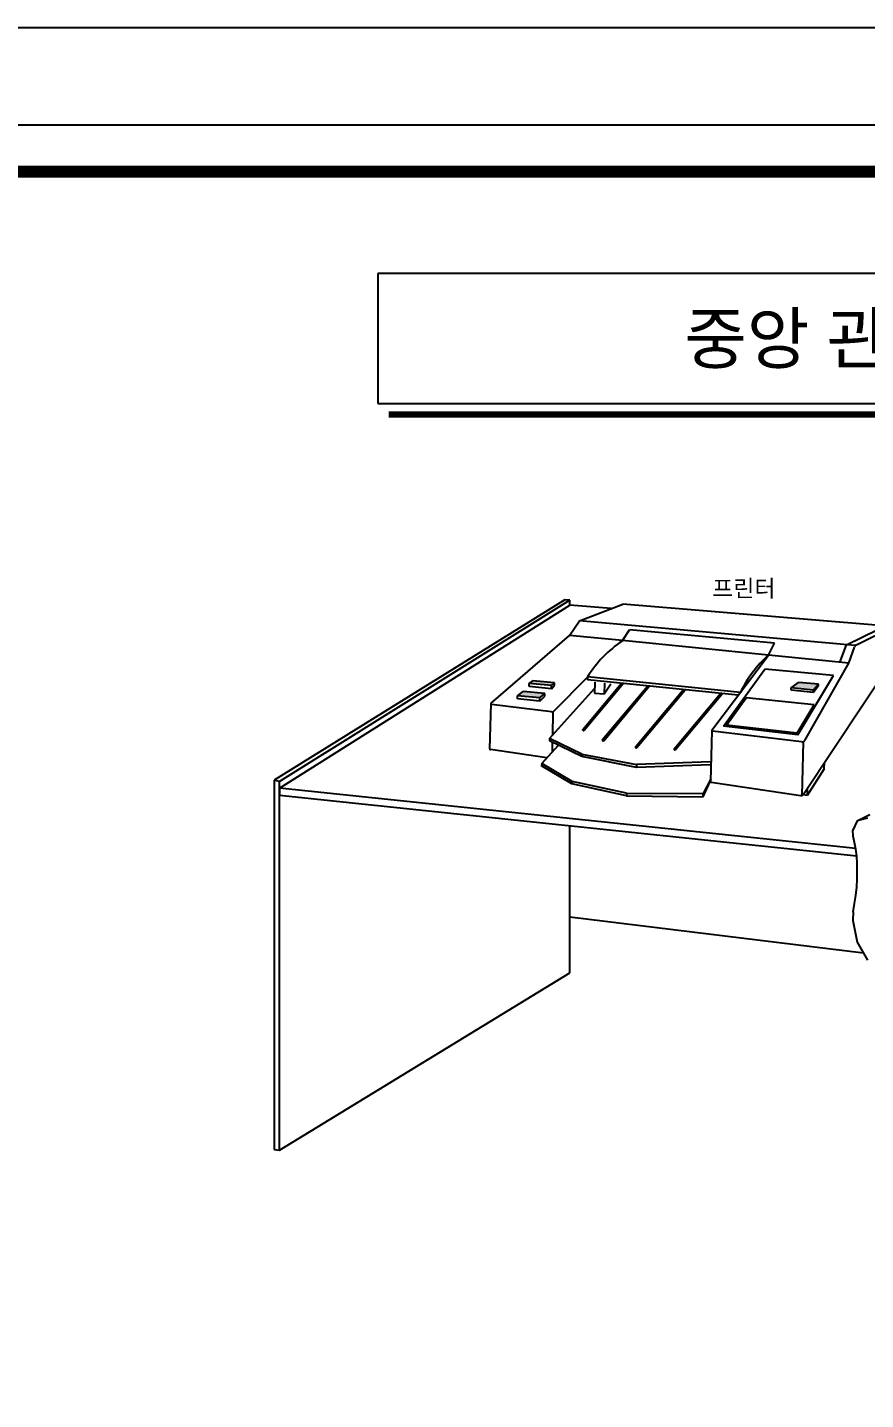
# Model space of a CAD drawing. Header units: millimetres. Extents: x -86 to 11742, y 5229 to 11464.
# Drawn here: x 1131.5 to 1265.9, y 5603.3 to 5823.3 of the extents above; entities that cross this region are included whole.
import ezdxf
from ezdxf.enums import TextEntityAlignment as Align

# ---------------------------------------------------------------- set-up
doc = ezdxf.new("R2010")
doc.units = ezdxf.units.MM
doc.header["$LTSCALE"] = 5
doc.layers.get('0').update_dxf_attribs({"linetype": 'CONTINUOUS'})
for name, color, linetype in [('AUTO', 7, 'CONTINUOUS'), ('DESK', 4, 'CONTINUOUS'), ('FORM', 7, 'CONTINUOUS'), ('S-1', 254, 'CONTINUOUS')]:
    doc.layers.add(name, color=color, linetype=linetype)
doc.styles.add('QQ', font='MALGUN.TTF.TTF')

# ---------------------------------------------------------------- blocks, each defined once
blk = doc.blocks.new('form')
at = {"layer": 'AUTO'}
blk.add_line((-24.08, 578.4), (816.92, 578.4), dxfattribs=at)
at = {"layer": 'FORM', "color": 3}
blk.add_lwpolyline([(0, 562.79), (792.83, 562.79), (792.83, 0), (0, 0)], close=True, dxfattribs=at)
at = {"layer": 'FORM', "color": 2, "const_width": 1.94}
blk.add_lwpolyline([(12.48, 6.47), (12.48, 555.28), (781.78, 555.28), (781.78, 6.47)], close=True, dxfattribs=at)

msp = doc.modelspace()

# ---------------------------------------------------------------- hatches: boundary and pattern name
for points in [[(1215.53, 5717.82), (1216.03, 5718.26), (1212.51, 5718.57), (1211.95, 5718.15)], [(1255.13, 5718.3), (1253.98, 5717.42), (1257.56, 5717.08), (1258.36, 5718.01)], [(1210.99, 5716.83), (1210.08, 5716.16), (1213.66, 5715.83), (1214.46, 5716.53)]]:
    msp.add_hatch(color=256).paths.add_polyline_path(points)
h = msp.add_hatch(color=256)
h.paths.add_polyline_path([(1235.19, 5707.64, 0.470566), (1235.31, 5707.48, 0.223368), (1235.44, 5707.54), (1242.92, 5716.49), (1242.61, 5716.53)])
h.paths.add_polyline_path([(1228.98, 5707.96, 0.470566), (1229.1, 5707.8, 0.223368), (1229.23, 5707.86), (1236.95, 5717.1), (1236.64, 5717.13)])
h.paths.add_polyline_path([(1231.22, 5717.68), (1230.91, 5717.71), (1223.68, 5709.07, 0.470566), (1223.8, 5708.9, 0.223368), (1223.93, 5708.96)])
h.paths.add_polyline_path([(1227.02, 5718.11), (1226.71, 5718.14), (1220.53, 5710.74, 0.470566), (1220.65, 5710.58, 0.223368), (1220.77, 5710.63)])

# ---------------------------------------------------------------- linework, layer by layer
at = {"color": 11}
for p, q in [((1217.65, 5731.53), (1171.07, 5702.63)), ((1218.45, 5731.48), (1217.65, 5731.53)), ((1218.45, 5731.48), (1171.93, 5702.42)), ((1171.93, 5701.36), (1218.45, 5730.67)), ((1218.45, 5730.67), (1218.45, 5731.48)), ((1225.12, 5730.13), (1218.45, 5730.67)), ((1171.07, 5702.63), (1171.07, 5643.41)), ((1171.93, 5702.42), (1171.07, 5702.63)), ((1171.93, 5643.29), (1171.93, 5702.42)), ((1171.93, 5701.36), (1171.93, 5700.16)), ((1218.45, 5671.71), (1218.45, 5695.27)), ((1265.58, 5674.9), (1218.45, 5680.68)), ((1171.93, 5643.29), (1218.45, 5671.71)), ((1171.07, 5643.41), (1171.93, 5643.29))]:
    msp.add_line(p, q, dxfattribs=at)
at = {"color": 41}
for p, q in [((1220, 5728.16), (1226.99, 5730.84)), ((1270.1, 5727.29), (1226.99, 5730.84)), ((1218.39, 5725.84), (1220, 5728.16)), ((1264.25, 5724.23), (1220, 5728.16)), ((1264.42, 5724.35), (1270.25, 5727.23)), ((1205.83, 5714.96), (1218.39, 5725.84)), ((1226.91, 5725), (1218.39, 5725.84)), ((1262.84, 5724.32), (1267.88, 5726.81)), ((1261.78, 5721.52), (1262.84, 5724.32)), ((1263.2, 5721.4), (1264.1, 5723.98)), ((1241.27, 5710.67), (1250.34, 5722.68)), ((1263.2, 5721.4), (1250.34, 5722.68)), ((1255.95, 5700.37), (1270.22, 5721.88)), ((1256.14, 5709), (1263.2, 5721.4)), ((1215.95, 5713.73), (1221.31, 5719.13)), ((1205.78, 5714.87), (1205.61, 5707.66)), ((1215.53, 5713.58), (1205.9, 5714.74)), ((1215.77, 5713.61), (1215.68, 5709.81)), ((1241.24, 5710.6), (1241.05, 5702.39)), ((1255.64, 5708.75), (1241.35, 5710.47)), ((1214.76, 5706.19), (1205.72, 5707.53)), ((1255.91, 5708.79), (1255.7, 5700.18)), ((1259.27, 5704.44), (1259.3, 5705.42)), ((1259.27, 5704.44), (1256.51, 5700.17)), ((1255.45, 5700.14), (1241.16, 5702.27)), ((1256.54, 5701.26), (1256.51, 5700.17)), ((1256.51, 5700.17), (1255.88, 5700.26))]:
    msp.add_line(p, q, dxfattribs=at)
at = {"color": 171}
for p, q in [((1226.91, 5725), (1228.03, 5726.75)), ((1250.34, 5722.68), (1226.91, 5725)), ((1251.32, 5724.6), (1228.03, 5726.75)), ((1250.34, 5722.68), (1251.32, 5724.6)), ((1221.31, 5719.18), (1221.3, 5718.69)), ((1245.47, 5716.24), (1221.3, 5718.69)), ((1245.82, 5716.7), (1221.31, 5719.18)), ((1222.47, 5718.33), (1222.42, 5716.6)), ((1222.42, 5716.6), (1224, 5716.48)), ((1224.04, 5718.17), (1224, 5716.48)), ((1224, 5716.48), (1225.05, 5718.07))]:
    msp.add_line(p, q, dxfattribs=at)
at = {"color": 3}
for p, q in [((1211.95, 5718.15), (1212.51, 5718.57)), ((1216.03, 5718.26), (1212.51, 5718.57)), ((1211.94, 5717.65), (1211.95, 5718.15)), ((1215.52, 5717.27), (1211.94, 5717.65)), ((1215.53, 5717.82), (1211.95, 5718.15)), ((1215.52, 5717.27), (1216.02, 5717.86)), ((1215.52, 5717.27), (1215.53, 5717.82)), ((1215.53, 5717.82), (1216.03, 5718.26)), ((1216.02, 5717.86), (1216.03, 5718.26))]:
    msp.add_line(p, q, dxfattribs=at)
at = {"color": 4}
for p, q in [((1243.14, 5711.26), (1249.76, 5720.41)), ((1260.75, 5719.43), (1249.76, 5720.41)), ((1255.05, 5709.89), (1260.75, 5719.43)), ((1215.23, 5709.3), (1222.44, 5717.3)), ((1220.53, 5710.74), (1226.71, 5718.14)), ((1220.77, 5710.63), (1227.02, 5718.11)), ((1223.68, 5709.07), (1230.91, 5717.71)), ((1223.93, 5708.96), (1231.22, 5717.68)), ((1228.98, 5707.96), (1236.64, 5717.13)), ((1229.23, 5707.86), (1236.95, 5717.1)), ((1235.19, 5707.64), (1242.61, 5716.53)), ((1235.44, 5707.54), (1242.92, 5716.49)), ((1255.05, 5709.89), (1243.14, 5711.26)), ((1213.96, 5705.29), (1216.63, 5708.26)), ((1215.23, 5709.3), (1215.22, 5708.94)), ((1220.41, 5706.43), (1215.22, 5708.94)), ((1220.42, 5706.8), (1215.23, 5709.3)), ((1215.66, 5708.73), (1215.62, 5707.14)), ((1213.96, 5705.29), (1213.95, 5704.93)), ((1218.82, 5702.43), (1213.96, 5705.29)), ((1220.42, 5706.8), (1220.41, 5706.43)), ((1229.16, 5704.67), (1220.41, 5706.43)), ((1220.42, 5706.8), (1229.17, 5705.15)), ((1229.17, 5705.15), (1229.16, 5704.67)), ((1241.02, 5705.54), (1229.17, 5705.15)), ((1218.81, 5702.06), (1213.95, 5704.94)), ((1241.01, 5705.06), (1229.16, 5704.67)), ((1218.82, 5702.43), (1218.81, 5702.06)), ((1227.56, 5700.09), (1218.81, 5702.06)), ((1227.57, 5700.56), (1218.82, 5702.43)), ((1239.87, 5699.96), (1241.05, 5702.54)), ((1241.06, 5702.86), (1239.88, 5700.47)), ((1227.57, 5700.56), (1227.56, 5700.09)), ((1227.56, 5700.09), (1239.87, 5699.96)), ((1227.57, 5700.56), (1239.88, 5700.47)), ((1239.87, 5699.96), (1239.88, 5700.47))]:
    msp.add_line(p, q, dxfattribs=at)
at = {"color": 6}
for p, q in [((1253.98, 5717.42), (1255.13, 5718.3)), ((1258.36, 5718.01), (1255.13, 5718.3)), ((1253.97, 5717.06), (1253.98, 5717.42)), ((1257.55, 5716.7), (1253.97, 5717.06)), ((1257.56, 5717.08), (1253.98, 5717.42)), ((1258.36, 5717.75), (1257.55, 5716.7)), ((1257.55, 5716.7), (1257.56, 5717.08)), ((1258.36, 5718.01), (1257.56, 5717.08)), ((1258.36, 5717.75), (1258.36, 5718.01))]:
    msp.add_line(p, q, dxfattribs=at)
at = {"color": 2}
for p, q in [((1210.07, 5715.65), (1210.08, 5716.16)), ((1210.08, 5716.16), (1210.99, 5716.83)), ((1213.66, 5715.83), (1210.08, 5716.16)), ((1214.46, 5716.53), (1210.99, 5716.83)), ((1213.64, 5715.28), (1214.45, 5716.11)), ((1213.66, 5715.83), (1214.46, 5716.53)), ((1214.45, 5716.11), (1214.46, 5716.53)), ((1213.64, 5715.28), (1210.07, 5715.65)), ((1213.64, 5715.28), (1213.66, 5715.83)), ((1243.6, 5711.46), (1246.75, 5715.82)), ((1257.63, 5714.69), (1246.75, 5715.82)), ((1254.92, 5710.16), (1257.63, 5714.69)), ((1254.92, 5710.16), (1243.6, 5711.46))]:
    msp.add_line(p, q, dxfattribs=at)
at = {"color": 171}
for centre, radius, start, end in [((1237.92, 5708.78), 19.6, 124.1795, 147.9569), ((1262.8, 5708.57), 18.83, 131.4574, 154.4235)]:
    msp.add_arc(centre, radius, start, end, dxfattribs=at)
at = {"color": 41}
for centre, radius, start, end in [((1264.7, 5723.78), 0.634, 116.3031, 160.9324), ((1205.91, 5714.87), 0.127, 130.8855, 263.1271), ((1215.59, 5714.08), 0.507, 263.1271, 315.2202), ((1241.37, 5710.59), 0.127, 142.9405, 263.1271), ((1205.74, 5707.65), 0.127, 178.6511, 261.5557), ((1255.7, 5709.25), 0.507, 263.1271, 330.3282), ((1241.18, 5702.39), 0.127, 178.6511, 261.5557), ((1255.52, 5700.65), 0.507, 261.5557, 326.4477)]:
    msp.add_arc(centre, radius, start, end, dxfattribs=at)
at = {"color": 4}
for centre, radius, start, end in [((1220.65, 5710.71), 0.13, 166.4633, 267.2636), ((1220.65, 5710.74), 0.165, 268.6511, 319.0166), ((1223.81, 5709.03), 0.13, 166.4633, 267.2636), ((1223.81, 5709.07), 0.165, 268.6511, 319.0166), ((1229.11, 5707.93), 0.13, 166.4633, 267.2636), ((1229.11, 5707.97), 0.165, 268.6511, 319.0166), ((1235.32, 5707.61), 0.13, 166.4633, 267.2636), ((1235.31, 5707.64), 0.165, 268.6511, 319.0166)]:
    msp.add_arc(centre, radius, start, end, dxfattribs=at)
at = {"layer": 'AUTO', "color": 7}
for p, q in [((1384.46, 5783.85), (1187.66, 5783.85)), ((1187.66, 5783.85), (1187.66, 5763.05)), ((1187.66, 5763.05), (1384.46, 5763.05))]:
    msp.add_line(p, q, dxfattribs=at)
at = {"layer": 'AUTO', "color": 7, "const_width": 1}
msp.add_lwpolyline([(1189.43, 5761.28), (1386.23, 5761.28), (1386.23, 5782.08)], dxfattribs=at)
at = {"layer": 'DESK', "color": 11}
for p, q in [((1264.33, 5691.65), (1171.93, 5701.36)), ((1264.49, 5690.43), (1171.93, 5700.16))]:
    msp.add_line(p, q, dxfattribs=at)
at = {"layer": 'S-1', "color": 61}
for p, q in [((1264.56, 5696.1), (1266.58, 5697.11)), ((1266.22, 5696.54), (1264.56, 5696.1)), ((1264.56, 5696.1), (1263.84, 5694.59)), ((1263.91, 5693.66), (1263.84, 5694.59)), ((1264.13, 5692.65), (1263.91, 5693.66)), ((1264.35, 5691.57), (1264.13, 5692.65)), ((1264.49, 5690.42), (1264.35, 5691.57)), ((1264.56, 5689.27), (1264.49, 5690.42)), ((1264.56, 5688.04), (1264.56, 5689.27)), ((1264.56, 5686.75), (1264.56, 5688.04)), ((1264.35, 5684.15), (1264.49, 5685.45)), ((1264.49, 5685.45), (1264.56, 5686.75)), ((1264.13, 5682.86), (1264.35, 5684.15)), ((1263.91, 5681.49), (1263.84, 5680.12)), ((1263.91, 5681.49), (1264.13, 5682.86)), ((1263.84, 5680.12), (1264.56, 5676.67)), ((1264.56, 5676.67), (1266.22, 5673.79))]:
    msp.add_line(p, q, dxfattribs=at)

# ---------------------------------------------------------------- block references
at = {"layer": 'AUTO', "xscale": 0.999994771384126, "yscale": 0.999994771384126, "zscale": 0.999994771384126}
msp.add_blockref('form', (779.31, 5244.93), dxfattribs=at)

# ---------------------------------------------------------------- texts
at = {"layer": 'AUTO', "color": 2, "style": 'QQ'}
msp.add_text('중앙 관제 장치 배치도', height=8, dxfattribs=at).set_placement((1286.06, 5773.45), align=Align.MIDDLE_CENTER)
at = {"layer": 'AUTO', "color": 7, "style": 'QQ'}
msp.add_text('프린터', height=2.7, dxfattribs=at).set_placement((1241.3, 5732.03))

doc.saveas('drawing.dxf')
